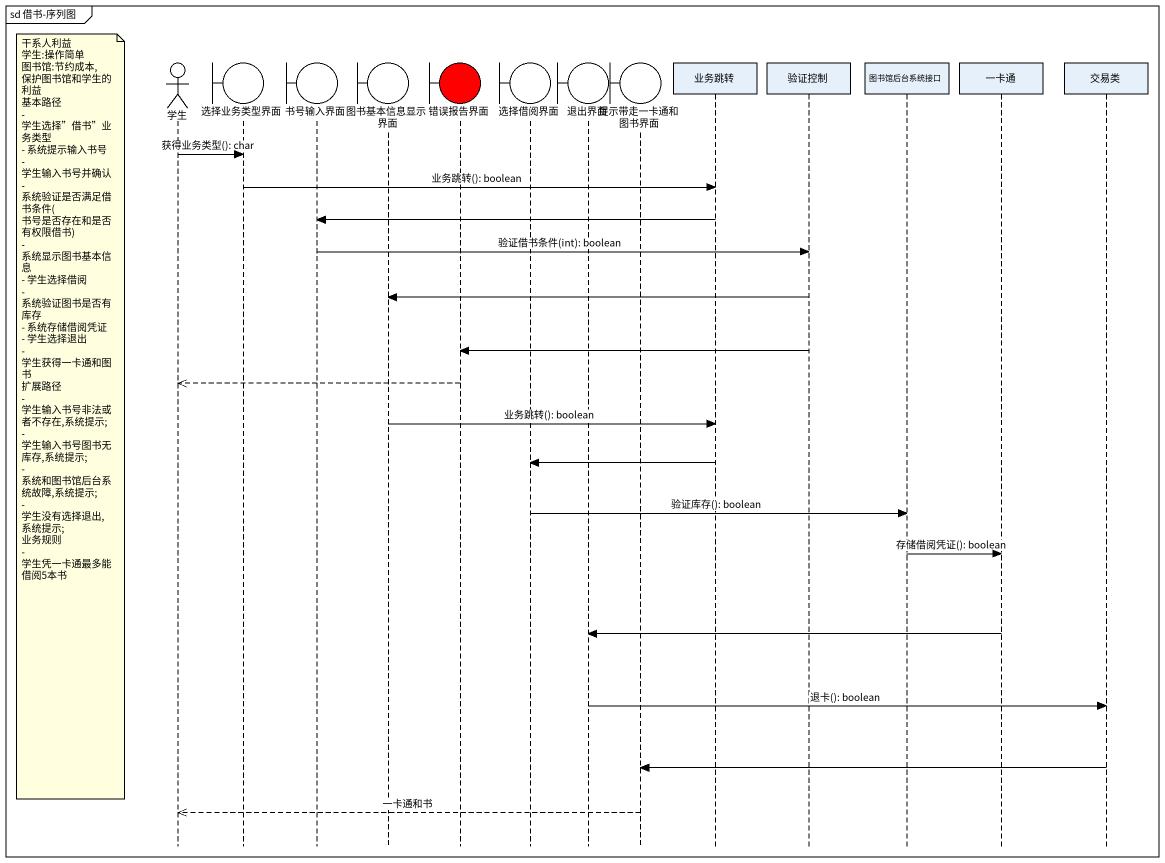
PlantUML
@startuml
mainframe sd 借书-序列图
hide footbox
actor 学生
boundary 选择业务类型界面
boundary 书号输入界面
boundary 图书基本信息显示界面
boundary 错误报告界面 #FF0000
boundary 选择借阅界面
boundary 退出界面
boundary 提示带走一卡通和图书界面
participant 业务跳转
participant 验证控制
participant 图书馆后台系统接口
participant 一卡通
participant 交易类

学生 -> 选择业务类型界面 : 获得业务类型(): char
选择业务类型界面 -> 业务跳转 : 业务跳转(): boolean
业务跳转 -> 书号输入界面
书号输入界面 -> 验证控制 : 验证借书条件(int): boolean
验证控制 -> 图书基本信息显示界面
验证控制 -> 错误报告界面
错误报告界面 -->> 学生
note left of 学生
  干系人利益
  学生:操作简单
  图书馆:节约成本,保护图书馆和学生的利益
  基本路径
  - 学生选择”借书”业务类型
  - 系统提示输入书号
  - 学生输入书号并确认
  - 系统验证是否满足借书条件(书号是否存在和是否有权限借书)
  - 系统显示图书基本信息
  - 学生选择借阅
  - 系统验证图书是否有库存
  - 系统存储借阅凭证
  - 学生选择退出
  - 学生获得一卡通和图书
  扩展路径
  - 学生输入书号非法或者不存在,系统提示;
  - 学生输入书号图书无库存,系统提示;
  - 系统和图书馆后台系统故障,系统提示;
  - 学生没有选择退出,系统提示;
  业务规则
  - 学生凭一卡通最多能借阅5本书
end note
图书基本信息显示界面 -> 业务跳转 : 业务跳转(): boolean
业务跳转 -> 选择借阅界面
选择借阅界面 -> 图书馆后台系统接口 : 验证库存(): boolean
图书馆后台系统接口 -> 一卡通 : 存储借阅凭证(): boolean
一卡通 -> 退出界面
退出界面 -> 交易类 : 退卡(): boolean
交易类 -> 提示带走一卡通和图书界面
提示带走一卡通和图书界面 -->> 学生 : 一卡通和书
@enduml
